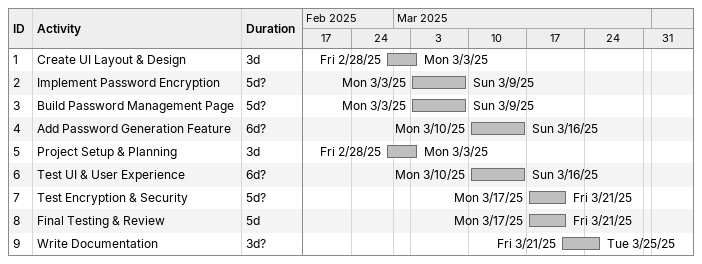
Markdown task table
| ID | Task | Duration | Start | Finish |
|---|---|---|---|---|
| 1 | Create UI Layout & Design | 3d | 2025-02-28 | 2025-03-03 |
| 2 | Implement Password Encryption | 5d? | 2025-03-03 | 2025-03-09 |
| 3 | Build Password Management Page | 5d? | 2025-03-03 | 2025-03-09 |
| 4 | Add Password Generation Feature | 6d? | 2025-03-10 | 2025-03-16 |
| 5 | Project Setup & Planning | 3d | 2025-02-28 | 2025-03-03 |
| 6 | Test UI & User Experience | 6d? | 2025-03-10 | 2025-03-16 |
| 7 | Test Encryption & Security | 5d? | 2025-03-17 | 2025-03-21 |
| 8 | Final Testing & Review | 5d | 2025-03-17 | 2025-03-21 |
| 9 | Write Documentation | 3d? | 2025-03-21 | 2025-03-25 |
